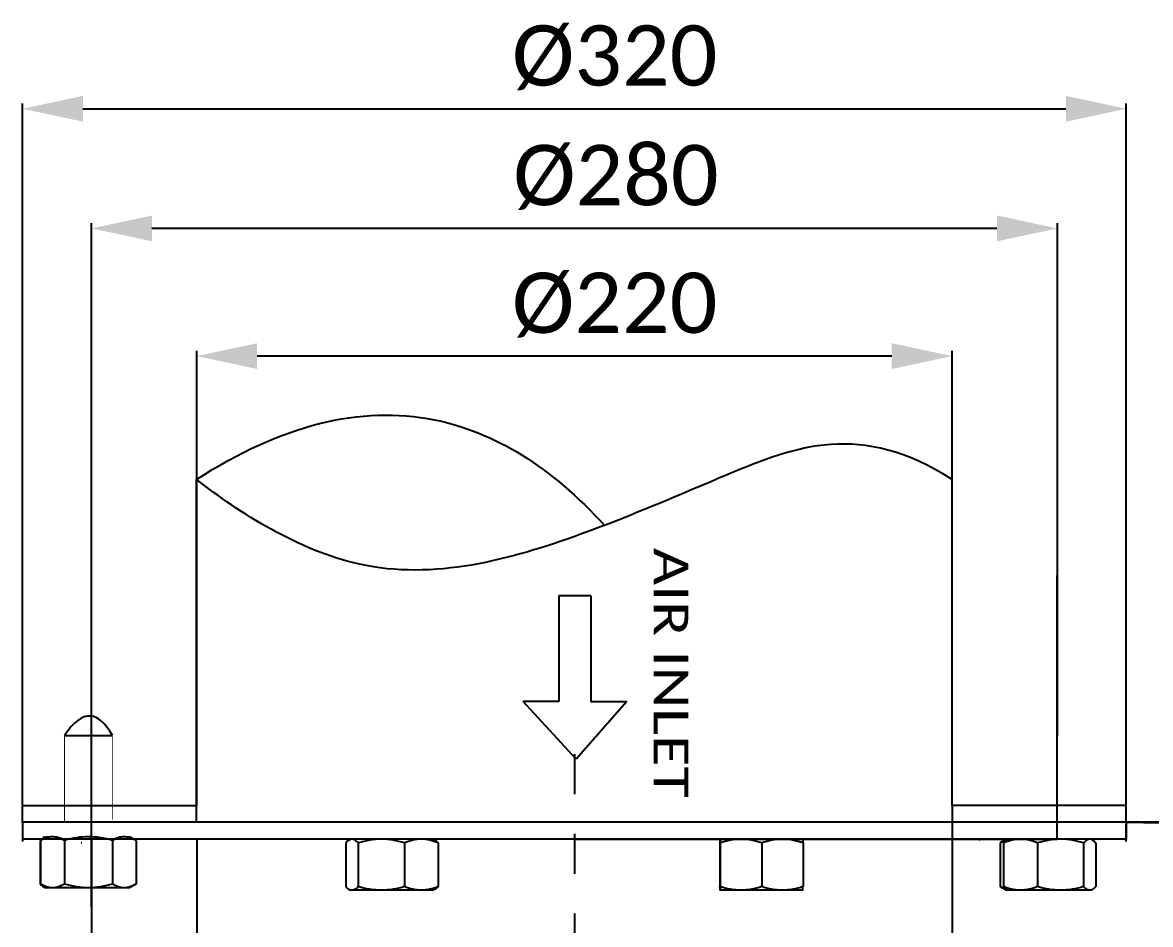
# Model space of a CAD drawing. Header units: millimetres. Extents: x 233 to 4124, y -943 to 2529.
# Drawn here: x 2358.1 to 2685.1, y -26.7 to 234.9 of the extents above; entities that cross this region are included whole.
import ezdxf
from ezdxf.enums import TextEntityAlignment as Align

# ---------------------------------------------------------------- set-up
doc = ezdxf.new("R2010")
doc.units = ezdxf.units.MM
doc.header["$LTSCALE"] = 115.5
doc.header["$PDMODE"] = 3
doc.header["$PDSIZE"] = 8
doc.linetypes.add('DASHED', pattern=[0.2, 0.1, -0.1])
doc.layers.get('0').update_dxf_attribs({"linetype": 'CONTINUOUS'})
doc.layers.get('Defpoints').update_dxf_attribs({"linetype": 'CONTINUOUS'})
doc.layers.add('00_BUW_DATUM', color=7, linetype='CONTINUOUS')
doc.styles.get("Standard").update_dxf_attribs({"font": 'calibri.ttf'})
doc.dimstyles.new('DIMSTYLE_3', dxfattribs={"dimtxt": 17.5, "dimasz": 17.5, "dimexe": 1.5, "dimexo": 1, "dimgap": 0.875, "dimtad": 1, "dimdsep": 46, "dimtxsty": 'Standard', "dimblk": '_FILLED', "dimblk1": '_FILLED', "dimblk2": '_FILLED', "dimcen": 0.09, "dimazin": 2, "dimtp": 0.01, "dimtm": 0.01, "dimtfac": 1, "dimtofl": 0, "dimtmove": 0, "dimatfit": 3, "dimldrblk": '_FILLED', "dimfxl": 1, "dimtolj": 1, "dimarcsym": 0})
doc.dimstyles.get("Standard").update_dxf_attribs({"dimtxt": 17.5, "dimasz": 17.5, "dimexe": 1.5, "dimexo": 1, "dimtad": 1, "dimdsep": 46, "dimtxsty": 'Standard', "dimblk": '_FILLED', "dimblk1": '_FILLED', "dimblk2": '_FILLED', "dimcen": 0.09, "dimazin": 2, "dimtol": 1, "dimtp": 0.01, "dimtm": 0.01, "dimtfac": 1, "dimtofl": 0, "dimtmove": 0, "dimatfit": 3, "dimldrblk": '_FILLED', "dimfxl": 1, "dimtolj": 1, "dimarcsym": 0})

# ---------------------------------------------------------------- blocks, each defined once
blk = doc.blocks.new('_FILLED')
at = {"color": 0, "linetype": 'ByBlock'}
blk.add_solid([(0, 0), (-1, 0.214), (-1, -0.214)], dxfattribs=at)
blk = doc.blocks.new('*D220')
at = {"color": 0, "linetype": 'Continuous', "lineweight": -2}
for p, q in [((2408.58, 8.07), (2408.58, 139.69)), ((2610.08, 138.19), (2426.08, 138.19)), ((2627.58, 8.07), (2627.58, 139.69))]:
    blk.add_line(p, q, dxfattribs=at)
at = {"layer": 'Defpoints', "color": 0}
for p in [(2408.58, 138.19), (2408.58, 7.07), (2627.58, 7.07)]:
    blk.add_point(p, dxfattribs=at)
at = {"color": 0, "linetype": 'ByBlock', "lineweight": -2, "xscale": 17.5, "yscale": 17.5, "zscale": 17.5, "rotation": 180}
blk.add_blockref('_FILLED', (2408.58, 138.19), dxfattribs=at)
at = {"color": 0, "linetype": 'ByBlock', "lineweight": -2, "xscale": 17.5, "yscale": 17.5, "zscale": 17.5}
blk.add_blockref('_FILLED', (2627.58, 138.19), dxfattribs=at)
at = {"color": 0, "insert": (2529.74, 162.4), "char_height": 17.5, "attachment_point": 2, "line_spacing_factor": 0.9}
blk.add_mtext('\\A1;%%c220', dxfattribs=at)
blk = doc.blocks.new('*D223')
at = {"color": 0, "linetype": 'Continuous', "lineweight": -2}
for p, q in [((2358.08, 8.07), (2358.08, 211.43)), ((2375.58, 209.93), (2660.58, 209.93)), ((2678.08, 8.07), (2678.08, 211.43))]:
    blk.add_line(p, q, dxfattribs=at)
at = {"layer": 'Defpoints', "color": 0}
for p in [(2678.08, 209.93), (2358.08, 7.07), (2678.08, 7.07)]:
    blk.add_point(p, dxfattribs=at)
at = {"color": 0, "linetype": 'ByBlock', "lineweight": -2, "xscale": 17.5, "yscale": 17.5, "zscale": 17.5, "rotation": 180}
blk.add_blockref('_FILLED', (2358.08, 209.93), dxfattribs=at)
at = {"color": 0, "linetype": 'ByBlock', "lineweight": -2, "xscale": 17.5, "yscale": 17.5, "zscale": 17.5}
blk.add_blockref('_FILLED', (2678.08, 209.93), dxfattribs=at)
at = {"color": 0, "insert": (2529.74, 234.14), "char_height": 17.5, "attachment_point": 2, "line_spacing_factor": 0.9}
blk.add_mtext('\\A1;%%c320', dxfattribs=at)
blk = doc.blocks.new('*D225')
at = {"color": 0, "linetype": 'Continuous', "lineweight": -2}
for p, q in [((2683.08, 2.87), (2917.75, 2.87)), ((2916.25, -14.63), (2916.25, -809.43)), ((2627.46, -826.93), (2917.75, -826.93))]:
    blk.add_line(p, q, dxfattribs=at)
at = {"layer": 'Defpoints', "color": 0}
for p in [(2682.08, 2.87), (2626.46, -826.93), (2916.25, -826.93)]:
    blk.add_point(p, dxfattribs=at)
at = {"color": 0, "linetype": 'ByBlock', "lineweight": -2, "xscale": 17.5, "yscale": 17.5, "zscale": 17.5}
for p, rotation in [((2916.25, 2.87), 90), ((2916.25, -826.93), 270)]:
    blk.add_blockref('_FILLED', p, dxfattribs=dict(at, rotation=rotation))
at = {"color": 0, "insert": (2892.05, -370.25), "char_height": 17.5, "attachment_point": 2, "rotation": 90, "line_spacing_factor": 0.9}
blk.add_mtext('\\A1;830', dxfattribs=at)
blk = doc.blocks.new('*D228')
at = {"color": 0, "linetype": 'Continuous', "lineweight": -2}
for p, q in [((2378.08, -21.55), (2378.08, 176.73)), ((2658.08, 28.07), (2658.08, 176.73)), ((2640.58, 175.23), (2395.58, 175.23))]:
    blk.add_line(p, q, dxfattribs=at)
at = {"layer": 'Defpoints', "color": 0}
for p in [(2378.08, 175.23), (2658.08, 27.07), (2378.08, -22.55)]:
    blk.add_point(p, dxfattribs=at)
at = {"color": 0, "linetype": 'ByBlock', "lineweight": -2, "xscale": 17.5, "yscale": 17.5, "zscale": 17.5, "rotation": 180}
blk.add_blockref('_FILLED', (2378.08, 175.23), dxfattribs=at)
at = {"color": 0, "linetype": 'ByBlock', "lineweight": -2, "xscale": 17.5, "yscale": 17.5, "zscale": 17.5}
blk.add_blockref('_FILLED', (2658.08, 175.23), dxfattribs=at)
at = {"color": 0, "insert": (2530.09, 199.44), "char_height": 17.5, "attachment_point": 2, "line_spacing_factor": 0.9}
blk.add_mtext('\\A1;%%c280', dxfattribs=at)
blk = doc.blocks.new('ARROW_2_BL1', base_point=(965.05, 1014.41))
at = {"color": 7, "linetype": 'Continuous'}
for p, q in [((972, 1019.03), (972, 1029.41)), ((972, 1029.41), (988.75, 1014.72)), ((941.36, 1019.03), (941.36, 1009.78)), ((941.36, 1019.03), (972, 1019.03)), ((988.75, 1014.72), (972, 999.41)), ((941.36, 1009.78), (972, 1009.78)), ((972, 1009.78), (972, 999.41))]:
    blk.add_line(p, q, dxfattribs=at)
blk = doc.blocks.new('*D229')
at = {"color": 0, "lineweight": -2}
for p, q in [((2668.44, 3.07), (2759.25, 3.07)), ((2757.75, -14.43), (2757.75, -37.34)), ((2757.75, -79.43), (2757.75, -56.52)), ((2671.12, -96.93), (2759.25, -96.93))]:
    blk.add_line(p, q, dxfattribs=at)
at = {"layer": 'Defpoints', "color": 0}
for p in [(2667.44, 3.07), (2670.12, -96.93), (2757.75, -96.93)]:
    blk.add_point(p, dxfattribs=at)
at = {"color": 0, "linetype": 'ByBlock', "lineweight": -2, "xscale": 17.5, "yscale": 17.5, "zscale": 17.5}
for p, rotation in [((2757.75, 3.07), 90), ((2757.75, -96.93), 270)]:
    blk.add_blockref('_FILLED', p, dxfattribs=dict(at, rotation=rotation))
at = {"color": 0, "insert": (2757.75, -46.93), "char_height": 17.5, "attachment_point": 5}
blk.add_mtext('\\A1;\\A1;100', dxfattribs=at)

msp = doc.modelspace()

# ---------------------------------------------------------------- linework, layer by layer
at = {"linetype": 'Continuous'}
for p, q in [((2408.57026, 7.87123), (2408.57026, 107.87123)), ((2627.58056, 7.87123), (2627.58056, 107.87123)), ((2408.50255, 3.06665), (2408.50255, 102.40932)), ((2370.24736, 28.12412), (2384.10359, 28.12412)), ((2358.07026, 7.87123), (2408.57026, 7.87123)), ((2358.07026, 2.87123), (2358.07026, 7.87123)), ((2627.58056, 7.87123), (2627.57544, -5.93335)), ((2678.08056, 7.87123), (2627.58056, 7.87123)), ((2678.08056, 2.87123), (2678.08056, 7.87123)), ((2358.07541, 3.06665), (2678.07541, 3.06665)), ((2358.07541, 3.06665), (2358.07541, -1.93335)), ((2358.07541, 2.40932), (2358.07541, -2.59068)), ((2678.07541, 3.06665), (2678.07541, -1.93335)), ((2678.07541, -2.59068), (2678.07541, 2.40932)), ((2847.58056, 2.87123), (2678.08056, 2.87123)), ((2678.07541, -1.93335), (2358.07541, -1.93335)), ((2408.57541, -1.93335), (2408.57541, -80.39699)), ((2627.57541, -5.93335), (2627.57541, -80.39699))]:
    msp.add_line(p, q, dxfattribs=at)
for p, q in [((2658.07541, -1.93335), (2658.07541, 74.59197)), ((2518.07541, -1.93335), (2378.07541, -1.93335)), ((2378.07541, -1.93335), (2378.07541, -48.30086)), ((2518.07541, -1.93335), (2658.07541, -1.93335)), ((2518.07541, -1.93335), (2658.07541, -1.93335))]:
    msp.add_line(p, q)
at = {"linetype": 'DASHED'}
msp.add_line((2518.07541, 22.71195), (2518.07541, -35.93299), dxfattribs=at)
at = {"linetype": 'Continuous', "const_width": 0.25}
for points in [[(2370.24736, 3.12412), (2370.24736, 28.12412)], [(2384.10359, 3.78145), (2384.10359, 28.12412)]]:
    msp.add_lwpolyline(points, dxfattribs=at)
at = {"linetype": 'Continuous'}
for points, knots in [([(2408.50255, 102.40932), (2433.04746, 118.22923), (2474.80084, 128.71421), (2511.38102, 106.01687), (2526.784, 89.10098)], [0, 0, 0, 0, 0.550330011, 1, 1, 1, 1]), ([(2627.57541, 102.40932), (2601.0637, 119.39209), (2568.72075, 106.8182), (2514.89641, 83.21208), (2459.13998, 68.22843), (2420.89462, 92.76116), (2408.50255, 102.40932)], [0, 0, 0, 0, 0.283882304, 0.483821584, 0.767568607, 1, 1, 1, 1]), ([(2384.10359, 28.12412), (2382.07833, 31.71092), (2377.63715, 35.70733), (2372.85904, 32.12054), (2370.24736, 28.12412)], [0, 0, 0, 0, 0.472991657, 1, 1, 1, 1])]:
    msp.add_open_spline(points, degree=3, knots=knots, dxfattribs=at)
at = {"layer": '00_BUW_DATUM', "linetype": 'Continuous'}
for p, q in [((2363.20631, -2.29035), (2363.20631, -14.94675)), ((2363.25849, -2.29035), (2363.25849, -14.94675)), ((2365.11472, -1.21855), (2363.29852, -2.26713)), ((2364.57224, -1.21855), (2364.1656, -1.45333)), ((2370.24736, -2.29035), (2370.24736, -14.94675)), ((2375.24352, -2.95044), (2375.09676, -3.00515)), ((2375.18482, -2.96962), (2375.09676, -3.00515)), ((2375.18963, -2.98196), (2375.14894, -3.00515)), ((2375.18987, -2.98365), (2375.14894, -3.00515)), ((2375.24273, -2.94651), (2375.18482, -2.96962)), ((2384.10359, -2.29035), (2384.10359, -14.94675)), ((2390.97095, -2.29035), (2389.11472, -1.21855)), ((2390.97095, -2.29035), (2390.97095, -14.94675)), ((2451.753, -3.00515), (2451.753, -15.66155)), ((2453.15525, -1.93335), (2452.7149, -2.18758)), ((2455.40702, -3.00515), (2455.40702, -15.66155)), ((2468.80926, -3.00515), (2468.80926, -15.66155)), ((2477.15525, -1.93335), (2477.5956, -2.18758)), ((2478.55749, -3.00515), (2478.55749, -15.66155)), ((2560.27031, -3.00515), (2560.27031, -15.66155)), ((2560.34047, -3.00515), (2560.34047, -15.66155)), ((2572.37539, -3.00515), (2572.37539, -15.66155)), ((2584.34016, -3.00515), (2584.34016, -15.66155)), ((2635.68813, -1.93335), (2635.28148, -2.16812)), ((2641.49778, -2.98196), (2641.45709, -3.00515)), ((2641.49802, -2.98365), (2641.45709, -3.00515)), ((2641.45709, -3.00515), (2641.45709, -15.66155)), ((2643.31332, -1.93335), (2641.49712, -2.98193)), ((2642.48987, -3.00515), (2642.48987, -15.66155)), ((2652.33731, -3.00515), (2652.33731, -15.66155)), ((2665.70324, -3.00515), (2665.70324, -15.66155)), ((2667.8558, -1.93335), (2668.26244, -2.16812)), ((2669.22173, -3.00515), (2669.22173, -15.66155)), ((2363.35307, -15.00146), (2363.20631, -14.94675)), ((2363.25185, -14.96519), (2363.20631, -14.94675)), ((2363.35229, -15.00539), (2363.25185, -14.96519)), ((2363.29943, -14.96825), (2363.25849, -14.94675)), ((2363.29918, -14.96994), (2363.25849, -14.94675)), ((2363.29852, -14.96997), (2365.11472, -16.01855)), ((2364.1656, -15.78378), (2364.57224, -16.01855)), ((2389.11472, -16.01855), (2364.57224, -16.01855)), ((2390.97095, -14.94675), (2389.11472, -16.01855)), ((2641.49802, -15.68305), (2641.45709, -15.66155)), ((2641.49778, -15.68474), (2641.45709, -15.66155)), ((2641.49712, -15.68477), (2643.31332, -16.73335)), ((2452.7149, -16.47911), (2453.15525, -16.73335)), ((2477.15525, -16.73335), (2453.15525, -16.73335)), ((2477.5956, -16.47911), (2477.15525, -16.73335)), ((2584.30508, -16.73335), (2560.30539, -16.73335)), ((2667.8558, -16.73335), (2643.31332, -16.73335)), ((2643.44916, -16.49857), (2643.8558, -16.73335)), ((2668.26244, -16.49857), (2667.8558, -16.73335))]:
    msp.add_line(p, q, dxfattribs=at)
for centre, radius, start, end in [((2380.40417, -7.67355), 7.06842, 138.3611442, 138.665115), ((2380.23504, -7.52312), 6.84208, 137.9769524, 138.3615585), ((2636.98287, -8.31247), 6.3992, 104.7797473, 105.4715017), ((2368.51372, -10.27835), 7.06842, 221.334885, 221.6388558), ((2368.34459, -10.42878), 6.84208, 221.6384415, 222.0230476), ((2645.15054, -10.35424), 6.39918, 254.5286946, 255.2202533)]:
    msp.add_arc(centre, radius, start, end, dxfattribs=at)
for points, knots in [([(2363.26178, -2.22803), (2363.40278, -2.07157), (2363.6828, -1.7877), (2364.00335, -1.54701), (2364.1656, -1.45333)], [0, 0, 0, 0, 0.529233617, 1, 1, 1, 1]), ([(2366.75293, -1.21855), (2366.46013, -1.21855), (2365.86794, -1.26849), (2364.68449, -1.56073), (2363.84208, -1.95916), (2363.29918, -2.26716)], [0, 0, 0, 0, 0.240940645, 0.486377773, 1, 1, 1, 1]), ([(2370.24736, -2.29035), (2369.69845, -1.97619), (2368.84666, -1.56906), (2367.64879, -1.26974), (2367.04928, -1.21855), (2366.75293, -1.21855)], [0, 0, 0, 0, 0.513849028, 0.759221037, 1, 1, 1, 1]), ([(2377.17548, -1.21855), (2376.00434, -1.21855), (2373.65827, -1.42315), (2371.37303, -1.96539), (2370.24736, -2.29035)], [0, 0, 0, 0, 0.499895532, 1, 1, 1, 1]), ([(2384.10359, -2.29035), (2382.97793, -1.96539), (2380.69269, -1.42315), (2378.34662, -1.21855), (2377.17548, -1.21855)], [0, 0, 0, 0, 0.500104482, 1, 1, 1, 1]), ([(2387.53727, -1.21855), (2387.24603, -1.21855), (2386.65657, -1.26979), (2385.47852, -1.5695), (2384.64222, -1.97661), (2384.10359, -2.29035)], [0, 0, 0, 0, 0.240367425, 0.485536153, 1, 1, 1, 1]), ([(2390.93092, -2.26713), (2390.39819, -1.95956), (2389.57111, -1.56115), (2388.40725, -1.26854), (2387.82501, -1.21855), (2387.53727, -1.21855)], [0, 0, 0, 0, 0.514227646, 0.759464065, 1, 1, 1, 1]), ([(2452.7149, -2.18759), (2452.54246, -2.28715), (2452.20198, -2.54138), (2451.90332, -2.8406), (2451.753, -3.00515)], [0, 0, 0, 0, 0.471854684, 1, 1, 1, 1]), ([(2455.40702, -3.00515), (2455.26524, -2.84994), (2454.98303, -2.566), (2454.53026, -2.21774), (2454.06369, -1.9888), (2453.73637, -1.93335), (2453.58001, -1.93335)], [0, 0, 0, 0, 0.289894401, 0.550884782, 0.784376546, 1, 1, 1, 1]), ([(2462.10814, -1.93335), (2460.97511, -1.93335), (2458.70351, -2.13835), (2456.49478, -2.68049), (2455.40702, -3.00515)], [0, 0, 0, 0, 0.499527276, 1, 1, 1, 1]), ([(2468.80926, -3.00515), (2467.7215, -2.68049), (2465.51277, -2.13835), (2463.24117, -1.93335), (2462.10814, -1.93335)], [0, 0, 0, 0, 0.500472739, 1, 1, 1, 1]), ([(2473.68338, -1.93335), (2472.85661, -1.93335), (2471.18079, -2.1438), (2469.5909, -2.68442), (2468.80926, -3.00515)], [0, 0, 0, 0, 0.494582853, 1, 1, 1, 1]), ([(2478.55749, -3.00515), (2477.77586, -2.68442), (2476.18597, -2.1438), (2474.51015, -1.93335), (2473.68338, -1.93335)], [0, 0, 0, 0, 0.505417161, 1, 1, 1, 1]), ([(2477.5956, -2.18759), (2477.76804, -2.28715), (2478.10851, -2.54138), (2478.40718, -2.8406), (2478.55749, -3.00515)], [0, 0, 0, 0, 0.471854684, 1, 1, 1, 1]), ([(2560.30539, -1.93335), (2560.30367, -1.93335), (2560.30276, -1.94259), (2560.3002, -1.95388), (2560.29848, -1.9785), (2560.29619, -2.00994), (2560.29409, -2.05118), (2560.29092, -2.12275), (2560.28719, -2.2327), (2560.28291, -2.38736), (2560.27864, -2.57061), (2560.27438, -2.77971), (2560.27168, -2.92743), (2560.27031, -3.00515)], [0, 0, 0, 0, 0.004811009, 0.017946575, 0.039568801, 0.069620026, 0.107929537, 0.154290339, 0.270245159, 0.415275704, 0.586941558, 0.782685582, 1, 1, 1, 1]), ([(2560.34047, -3.00515), (2560.3391, -2.92743), (2560.3364, -2.77971), (2560.33213, -2.57061), (2560.32787, -2.38736), (2560.32358, -2.2327), (2560.31986, -2.12275), (2560.31669, -2.05118), (2560.31459, -2.00994), (2560.31229, -1.9785), (2560.31058, -1.95388), (2560.30802, -1.94259), (2560.30711, -1.93335), (2560.30539, -1.93335)], [0, 0, 0, 0, 0.217314417, 0.413058443, 0.584724309, 0.729754853, 0.845709679, 0.892070477, 0.930379975, 0.960431206, 0.982053437, 0.995188996, 1, 1, 1, 1]), ([(2566.35793, -1.93335), (2565.33961, -1.93335), (2563.2918, -2.13983), (2561.31392, -2.6816), (2560.34047, -3.00515)], [0, 0, 0, 0, 0.498167736, 1, 1, 1, 1]), ([(2572.37539, -3.00515), (2571.40193, -2.6816), (2569.42405, -2.13983), (2567.37625, -1.93335), (2566.35793, -1.93335)], [0, 0, 0, 0, 0.501832278, 1, 1, 1, 1]), ([(2578.35777, -1.93335), (2577.34533, -1.93335), (2575.30899, -2.13992), (2573.34297, -2.68167), (2572.37539, -3.00515)], [0, 0, 0, 0, 0.498085788, 1, 1, 1, 1]), ([(2584.34016, -3.00515), (2583.98947, -2.8879), (2582.58574, -2.44904), (2581.13688, -2.14173), (2580.04185, -2.02427)], [0, 0, 0, 0, 0.251358072, 1, 1, 1, 1]), ([(2584.30508, -1.93335), (2584.3068, -1.93335), (2584.30771, -1.94259), (2584.31027, -1.95388), (2584.31199, -1.9785), (2584.31428, -2.00994), (2584.31638, -2.05118), (2584.31955, -2.12275), (2584.32328, -2.2327), (2584.32756, -2.38736), (2584.33183, -2.57061), (2584.33609, -2.77971), (2584.33879, -2.92743), (2584.34016, -3.00515)], [0, 0, 0, 0, 0.004811009, 0.017946575, 0.039568801, 0.069620026, 0.107929537, 0.154290339, 0.270245159, 0.415275704, 0.586941558, 0.782685582, 1, 1, 1, 1]), ([(2643.4435, -2.14516), (2643.27768, -2.19105), (2642.60369, -2.40695), (2641.96315, -2.71794), (2641.49778, -2.98196)], [0, 0, 0, 0, 0.243320419, 1, 1, 1, 1]), ([(2647.41359, -1.93335), (2646.57852, -1.93335), (2644.88664, -2.14357), (2643.27984, -2.68426), (2642.48987, -3.00515)], [0, 0, 0, 0, 0.494788114, 1, 1, 1, 1]), ([(2642.48987, -3.00515), (2642.6391, -2.83549), (2642.93497, -2.52828), (2643.27615, -2.26802), (2643.44916, -2.16813)], [0, 0, 0, 0, 0.53074251, 1, 1, 1, 1]), ([(2652.33731, -3.00515), (2651.54733, -2.68426), (2649.94054, -2.14357), (2648.24865, -1.93335), (2647.41359, -1.93335)], [0, 0, 0, 0, 0.505211901, 1, 1, 1, 1]), ([(2659.02027, -1.93335), (2657.89029, -1.93335), (2655.62464, -2.13838), (2653.42204, -2.68052), (2652.33731, -3.00515)], [0, 0, 0, 0, 0.499496253, 1, 1, 1, 1]), ([(2665.70324, -3.00515), (2664.61851, -2.68052), (2662.4159, -2.13838), (2660.15026, -1.93335), (2659.02027, -1.93335)], [0, 0, 0, 0, 0.500503761, 1, 1, 1, 1]), ([(2667.46249, -1.93335), (2667.31178, -1.93335), (2666.99524, -1.98925), (2666.54596, -2.21878), (2666.11042, -2.56703), (2665.8395, -2.85024), (2665.70324, -3.00515)], [0, 0, 0, 0, 0.213472858, 0.446031299, 0.707770535, 1, 1, 1, 1]), ([(2669.22173, -3.00515), (2669.0725, -2.83549), (2668.77663, -2.52828), (2668.43545, -2.26802), (2668.26244, -2.16813)], [0, 0, 0, 0, 0.53074251, 1, 1, 1, 1]), ([(2363.26178, -15.00907), (2363.40278, -15.16553), (2363.6828, -15.4494), (2364.00335, -15.69009), (2364.1656, -15.78377)], [0, 0, 0, 0, 0.529233617, 1, 1, 1, 1]), ([(2366.75293, -16.01855), (2366.46013, -16.01855), (2365.86794, -15.96861), (2364.68449, -15.67637), (2363.84208, -15.27794), (2363.29918, -14.96994)], [0, 0, 0, 0, 0.240940645, 0.486377773, 1, 1, 1, 1]), ([(2370.24736, -14.94675), (2369.69845, -15.26092), (2368.84666, -15.66805), (2367.64879, -15.96736), (2367.04928, -16.01855), (2366.75293, -16.01855)], [0, 0, 0, 0, 0.513849028, 0.759221037, 1, 1, 1, 1]), ([(2377.17548, -16.01855), (2376.00434, -16.01855), (2373.65827, -15.81395), (2371.37303, -15.27171), (2370.24736, -14.94675)], [0, 0, 0, 0, 0.499895532, 1, 1, 1, 1]), ([(2384.10359, -14.94675), (2382.97793, -15.27171), (2380.69269, -15.81395), (2378.34662, -16.01855), (2377.17548, -16.01855)], [0, 0, 0, 0, 0.500104482, 1, 1, 1, 1]), ([(2387.53727, -16.01855), (2387.24603, -16.01855), (2386.65657, -15.96731), (2385.47852, -15.6676), (2384.64222, -15.26049), (2384.10359, -14.94675)], [0, 0, 0, 0, 0.240367425, 0.485536153, 1, 1, 1, 1]), ([(2390.93092, -14.96997), (2390.39819, -15.27754), (2389.57111, -15.67595), (2388.40725, -15.96856), (2387.82501, -16.01855), (2387.53727, -16.01855)], [0, 0, 0, 0, 0.514227646, 0.759464065, 1, 1, 1, 1]), ([(2452.7149, -16.47911), (2452.54246, -16.37954), (2452.20198, -16.12532), (2451.90332, -15.8261), (2451.753, -15.66155)], [0, 0, 0, 0, 0.471854684, 1, 1, 1, 1]), ([(2455.40702, -15.66155), (2455.26524, -15.81676), (2454.98303, -16.1007), (2454.53026, -16.44895), (2454.06369, -16.67789), (2453.73637, -16.73335), (2453.58001, -16.73335)], [0, 0, 0, 0, 0.289894401, 0.550884782, 0.784376546, 1, 1, 1, 1]), ([(2462.10814, -16.73335), (2460.97511, -16.73335), (2458.70351, -16.52835), (2456.49478, -15.9862), (2455.40702, -15.66155)], [0, 0, 0, 0, 0.499527276, 1, 1, 1, 1]), ([(2468.80926, -15.66155), (2467.7215, -15.9862), (2465.51277, -16.52835), (2463.24117, -16.73335), (2462.10814, -16.73335)], [0, 0, 0, 0, 0.500472739, 1, 1, 1, 1]), ([(2473.68338, -16.73335), (2472.85661, -16.73335), (2471.18079, -16.5229), (2469.5909, -15.98228), (2468.80926, -15.66155)], [0, 0, 0, 0, 0.494582853, 1, 1, 1, 1]), ([(2478.55749, -15.66155), (2477.77586, -15.98228), (2476.18597, -16.5229), (2474.51015, -16.73335), (2473.68338, -16.73335)], [0, 0, 0, 0, 0.505417161, 1, 1, 1, 1]), ([(2477.5956, -16.47911), (2477.76804, -16.37954), (2478.10851, -16.12532), (2478.40718, -15.8261), (2478.55749, -15.66155)], [0, 0, 0, 0, 0.471854684, 1, 1, 1, 1]), ([(2560.30539, -16.73335), (2560.30367, -16.73335), (2560.30276, -16.72411), (2560.3002, -16.71282), (2560.29848, -16.6882), (2560.29619, -16.65675), (2560.29409, -16.61552), (2560.29092, -16.54395), (2560.28719, -16.434), (2560.28291, -16.27934), (2560.27864, -16.09609), (2560.27438, -15.88699), (2560.27168, -15.73927), (2560.27031, -15.66155)], [0, 0, 0, 0, 0.004811009, 0.017946575, 0.039568801, 0.069620026, 0.107929537, 0.154290339, 0.270245159, 0.415275704, 0.586941558, 0.782685582, 1, 1, 1, 1]), ([(2560.34047, -15.66155), (2560.3391, -15.73927), (2560.3364, -15.88699), (2560.33213, -16.09609), (2560.32787, -16.27934), (2560.32358, -16.434), (2560.31986, -16.54395), (2560.31669, -16.61552), (2560.31459, -16.65675), (2560.31229, -16.6882), (2560.31058, -16.71282), (2560.30802, -16.72411), (2560.30711, -16.73335), (2560.30539, -16.73335)], [0, 0, 0, 0, 0.217314417, 0.413058443, 0.584724309, 0.729754853, 0.845709679, 0.892070477, 0.930379975, 0.960431206, 0.982053437, 0.995188996, 1, 1, 1, 1]), ([(2566.35793, -16.73335), (2565.33961, -16.73335), (2563.2918, -16.52687), (2561.31392, -15.98509), (2560.34047, -15.66155)], [0, 0, 0, 0, 0.498167736, 1, 1, 1, 1]), ([(2572.37539, -15.66155), (2571.40193, -15.98509), (2569.42405, -16.52687), (2567.37625, -16.73335), (2566.35793, -16.73335)], [0, 0, 0, 0, 0.501832278, 1, 1, 1, 1]), ([(2578.35777, -16.73335), (2577.34533, -16.73335), (2575.30899, -16.52678), (2573.34297, -15.98503), (2572.37539, -15.66155)], [0, 0, 0, 0, 0.498085788, 1, 1, 1, 1]), ([(2584.34016, -15.66155), (2583.37258, -15.98503), (2581.40655, -16.52678), (2579.37021, -16.73335), (2578.35777, -16.73335)], [0, 0, 0, 0, 0.501914226, 1, 1, 1, 1]), ([(2584.30508, -16.73335), (2584.3068, -16.73335), (2584.30771, -16.72411), (2584.31027, -16.71282), (2584.31199, -16.6882), (2584.31428, -16.65675), (2584.31638, -16.61552), (2584.31955, -16.54395), (2584.32328, -16.434), (2584.32756, -16.27934), (2584.33183, -16.09609), (2584.33609, -15.88699), (2584.33879, -15.73927), (2584.34016, -15.66155)], [0, 0, 0, 0, 0.004811009, 0.017946575, 0.039568801, 0.069620026, 0.107929537, 0.154290339, 0.270245159, 0.415275704, 0.586941558, 0.782685582, 1, 1, 1, 1]), ([(2643.44352, -16.52154), (2643.2777, -16.47565), (2642.6037, -16.25975), (2641.96315, -15.94876), (2641.49778, -15.68474)], [0, 0, 0, 0, 0.243320359, 1, 1, 1, 1]), ([(2642.48987, -15.66155), (2642.6391, -15.8312), (2642.93497, -16.13842), (2643.27615, -16.39868), (2643.44916, -16.49857)], [0, 0, 0, 0, 0.53074251, 1, 1, 1, 1]), ([(2647.41359, -16.73335), (2646.57852, -16.73335), (2644.88664, -16.52313), (2643.27984, -15.98244), (2642.48987, -15.66155)], [0, 0, 0, 0, 0.494788114, 1, 1, 1, 1]), ([(2652.33731, -15.66155), (2651.54733, -15.98244), (2649.94054, -16.52313), (2648.24865, -16.73335), (2647.41359, -16.73335)], [0, 0, 0, 0, 0.505211901, 1, 1, 1, 1]), ([(2659.02027, -16.73335), (2657.89029, -16.73335), (2655.62464, -16.52831), (2653.42204, -15.98618), (2652.33731, -15.66155)], [0, 0, 0, 0, 0.499496253, 1, 1, 1, 1]), ([(2665.70324, -15.66155), (2664.61851, -15.98618), (2662.4159, -16.52831), (2660.15026, -16.73335), (2659.02027, -16.73335)], [0, 0, 0, 0, 0.500503761, 1, 1, 1, 1]), ([(2667.46249, -16.73335), (2667.31178, -16.73335), (2666.99524, -16.67744), (2666.54596, -16.44791), (2666.11042, -16.09967), (2665.8395, -15.81646), (2665.70324, -15.66155)], [0, 0, 0, 0, 0.213472858, 0.446031299, 0.707770535, 1, 1, 1, 1]), ([(2669.22173, -15.66155), (2669.0725, -15.8312), (2668.77663, -16.13842), (2668.43545, -16.39868), (2668.26244, -16.49857)], [0, 0, 0, 0, 0.53074251, 1, 1, 1, 1]), ([(2453.58001, -16.73335), (2453.4338, -16.73335), (2453.12924, -16.68539), (2452.85088, -16.55762), (2452.7149, -16.47911)], [0, 0, 0, 0, 0.482186766, 1, 1, 1, 1]), ([(2668.26244, -16.49857), (2668.1367, -16.57117), (2667.87924, -16.68916), (2667.59765, -16.73335), (2667.46249, -16.73335)], [0, 0, 0, 0, 0.517892708, 1, 1, 1, 1])]:
    msp.add_open_spline(points, degree=3, knots=knots, dxfattribs=at)

# ---------------------------------------------------------------- block references
at = {"linetype": 'Continuous', "rotation": 270}
msp.add_blockref('ARROW_2_BL1', (2518.22817, 44.96049), dxfattribs=at)

# ---------------------------------------------------------------- texts
at = {"linetype": 'Continuous', "width": 1.181322}
msp.add_text('AIR INLET', height=10, rotation=270, dxfattribs=at).set_placement((2541.0812, 82.55397), (2541.0812, 10.10261), align=Align.FIT)

# ---------------------------------------------------------------- dimensions: what is measured, and where the dimension line sits
at = {"linetype": 'Continuous'}
dim = msp.add_linear_dim(base=(2678.07541, 209.93019), p1=(2358.07541, 7.06665), p2=(2678.07541, 7.06665), text='%%c<>', dimstyle='DIMSTYLE_3', dxfattribs=at)
dim.commit()
dim.dimension.update_dxf_attribs({"geometry": '*D223', "text_midpoint": (2529.74207, 209.93019), "dimtype": 160})
for base, p1, p2, angle, text, picture, middle in [((2378.07541, 175.22792), (2658.07541, 27.06665), (2378.07541, -22.55015), 180, '%%c280', '*D228', (2530.09473, 175.22792)), ((2408.57541, 138.19489), (2627.57541, 7.06665), (2408.57541, 7.06665), 180, '%%c220', '*D220', (2529.74207, 138.19489)), ((2916.25414, -826.93335), (2682.07541, 2.87123), (2626.4619, -826.93335), 270, '830', '*D225', (2916.25414, -370.25429))]:
    dim = msp.add_linear_dim(base=base, p1=p1, p2=p2, angle=angle, text=text, dimstyle='DIMSTYLE_3', override={"dimtxsty": 'Standard'}, dxfattribs=at)
    dim.commit()
    dim.dimension.update_dxf_attribs({"geometry": picture, "text_midpoint": middle, "dimtype": 160})
dim = msp.add_linear_dim(base=(2757.75433, -96.93335), p1=(2667.44302, 3.06665), p2=(2670.12359, -96.93335), angle=270, text='\\A1;100', dimstyle='Standard', override={"dimtad": 0, "dimtih": 1, "dimtoh": 1, "dimdec": 4, "dimzin": 0, "dimtxsty": 'Standard', "dimcen": 18.9, "dimadec": 0, "dimazin": 0, "dimtdec": 4, "dimtzin": 0})
dim.commit()
dim.dimension.update_dxf_attribs({"geometry": '*D229', "text_midpoint": (2757.75433, -46.93335)})

doc.saveas('drawing.dxf')
